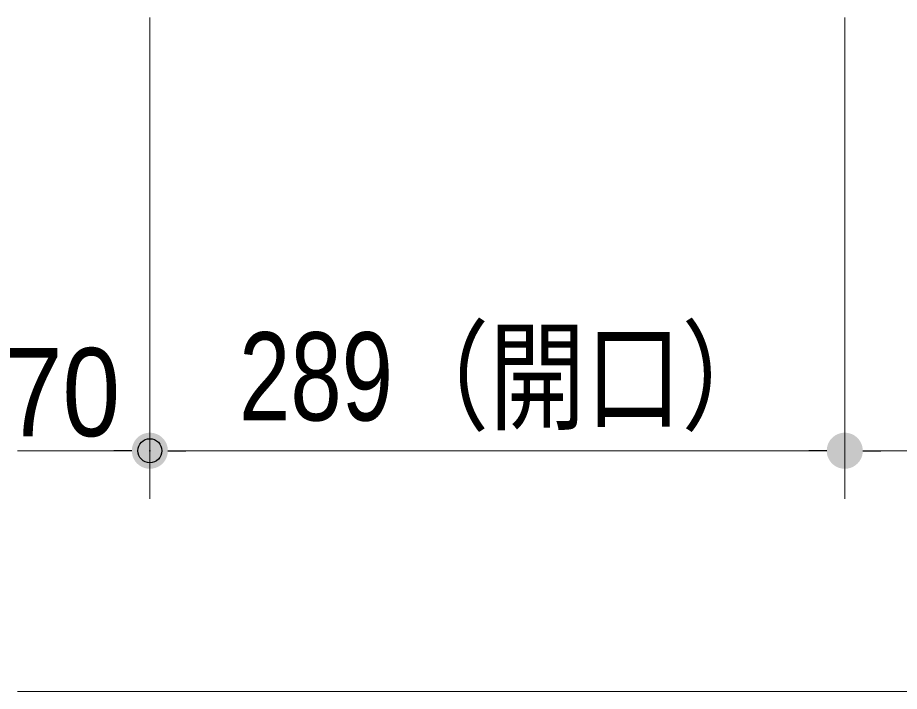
# Model space of a CAD drawing. Units: millimetres, scale not verified. Extents: x -6062 to 6062, y -3045 to 3045.
# Drawn here: x -2097.5 to -1730.8, y 565 to 845 of the extents above; entities that cross this region are included whole.
import ezdxf
from ezdxf.enums import TextEntityAlignment as Align

# ---------------------------------------------------------------- set-up
doc = ezdxf.new("R2010")
doc.units = ezdxf.units.MM
doc.header["$LTSCALE"] = 20
doc.header["$PDMODE"] = 32
doc.header["$PDSIZE"] = 10
doc.layers.add('0-4_0', color=7, linetype='Continuous', lineweight=25)
doc.layers.add('0-6_2寸法-1', color=7, linetype='Continuous', lineweight=15)
doc.layers.add('0-5_Defpoints', color=7, linetype='Continuous')
doc.styles.add('ＭＳ Ｐゴシック', font='')
doc.styles.get('ＭＳ Ｐゴシック').set_extended_font_data('MS PGothic')

# ---------------------------------------------------------------- blocks, each defined once
blk = doc.blocks.new('_Dot')
at = {"layer": '0-4_0'}
blk.add_line((-10, 0), (-20, 0), dxfattribs=at)
for points in [[(0, 0), (-3.09, 9.51), (-1.87, 9.82)], [(0, 0), (-1.87, 9.82), (-0.63, 9.98)], [(0, 0), (-0.63, 9.98), (0.63, 9.98)], [(0, 0), (0.63, 9.98), (1.87, 9.82)], [(0, 0), (1.87, 9.82), (3.09, 9.51)], [(0, 0), (-8.76, 4.82), (-8.09, 5.88)], [(0, 0), (-8.09, 5.88), (-7.29, 6.85)], [(0, 0), (-7.29, 6.85), (-6.37, 7.71)], [(0, 0), (-6.37, 7.71), (-5.36, 8.44)], [(0, 0), (-5.36, 8.44), (-4.26, 9.05)], [(0, 0), (-4.26, 9.05), (-3.09, 9.51)], [(0, 0), (3.09, 9.51), (4.26, 9.05)], [(0, 0), (4.26, 9.05), (5.36, 8.44)], [(0, 0), (5.36, 8.44), (6.37, 7.71)], [(0, 0), (6.37, 7.71), (7.29, 6.85)], [(0, 0), (7.29, 6.85), (8.09, 5.88)], [(0, 0), (8.09, 5.88), (8.76, 4.82)], [(0, 0), (-10, 0), (-9.92, 1.25)], [(0, 0), (-9.92, -1.25), (-10, 0)], [(0, 0), (-9.92, 1.25), (-9.69, 2.49)], [(0, 0), (-9.69, -2.49), (-9.92, -1.25)], [(0, 0), (-9.69, 2.49), (-9.3, 3.68)], [(0, 0), (-9.3, -3.68), (-9.69, -2.49)], [(0, 0), (-9.3, 3.68), (-8.76, 4.82)], [(0, 0), (-8.76, -4.82), (-9.3, -3.68)], [(0, 0), (-8.09, -5.88), (-8.76, -4.82)], [(0, 0), (-7.29, -6.85), (-8.09, -5.88)], [(0, 0), (-6.37, -7.71), (-7.29, -6.85)], [(0, 0), (-5.36, -8.44), (-6.37, -7.71)], [(0, 0), (-4.26, -9.05), (-5.36, -8.44)], [(0, 0), (-3.09, -9.51), (-4.26, -9.05)], [(0, 0), (-1.87, -9.82), (-3.09, -9.51)], [(0, 0), (-0.63, -9.98), (-1.87, -9.82)], [(0, 0), (0.63, -9.98), (-0.63, -9.98)], [(0, 0), (8.76, 4.82), (9.3, 3.68)], [(0, 0), (9.3, 3.68), (9.69, 2.49)], [(0, 0), (9.69, 2.49), (9.92, 1.25)], [(0, 0), (9.92, 1.25), (10, 0)], [(0, 0), (1.87, -9.82), (0.63, -9.98)], [(0, 0), (3.09, -9.51), (1.87, -9.82)], [(0, 0), (4.26, -9.05), (3.09, -9.51)], [(0, 0), (5.36, -8.44), (4.26, -9.05)], [(0, 0), (6.37, -7.71), (5.36, -8.44)], [(0, 0), (7.29, -6.85), (6.37, -7.71)], [(0, 0), (8.09, -5.88), (7.29, -6.85)], [(0, 0), (8.76, -4.82), (8.09, -5.88)], [(0, 0), (9.3, -3.68), (8.76, -4.82)], [(0, 0), (9.69, -2.49), (9.3, -3.68)], [(0, 0), (9.92, -1.25), (9.69, -2.49)], [(0, 0), (10, 0), (9.92, -1.25)]]:
    blk.add_solid(points, dxfattribs=at)

msp = doc.modelspace()

# ---------------------------------------------------------------- linework, layer by layer
at = {"layer": '0-5_Defpoints'}
msp.add_point((-2042.5, 665), dxfattribs=at)
at = {"layer": '0-6_2寸法-1'}
for p, q in [((-2042.5, 845), (-2042.5, 645)), ((-2042.5, 845), (-2042.5, 645)), ((-1753.5, 845), (-1753.5, 645)), ((-1753.5, 845), (-1753.5, 645)), ((-2097.49, 665), (-2057.51, 665)), ((-1768.51, 665), (-2027.49, 665)), ((-1738.49, 665), (-1377.51, 665)), ((-927.51, 565), (-2097.49, 565))]:
    msp.add_line(p, q, dxfattribs=at)

# ---------------------------------------------------------------- block references
at = {"layer": '0-6_2寸法-1', "xscale": 0.7503418, "yscale": 0.7503418}
for p in [(-2042.5, 665), (-1753.5, 665)]:
    msp.add_blockref('_Dot', p, dxfattribs=at)
at = {"layer": '0-6_2寸法-1', "xscale": 0.7503418, "yscale": 0.7503418, "rotation": 180}
for p in [(-2042.5, 665), (-1753.5, 665)]:
    msp.add_blockref('_Dot', p, dxfattribs=at)

# ---------------------------------------------------------------- texts
at = {"layer": '0-6_2寸法-1', "style": 'ＭＳ Ｐゴシック'}
for s, width, p in [('289（開口）', 0.8, (-2005.4, 666.58)), ('70', 0.9, (-2102.87, 660.04))]:
    msp.add_text(s, height=36.66, dxfattribs=dict(at, width=width)).set_placement(p, align=Align.BOTTOM_LEFT)

doc.saveas('drawing.dxf')
